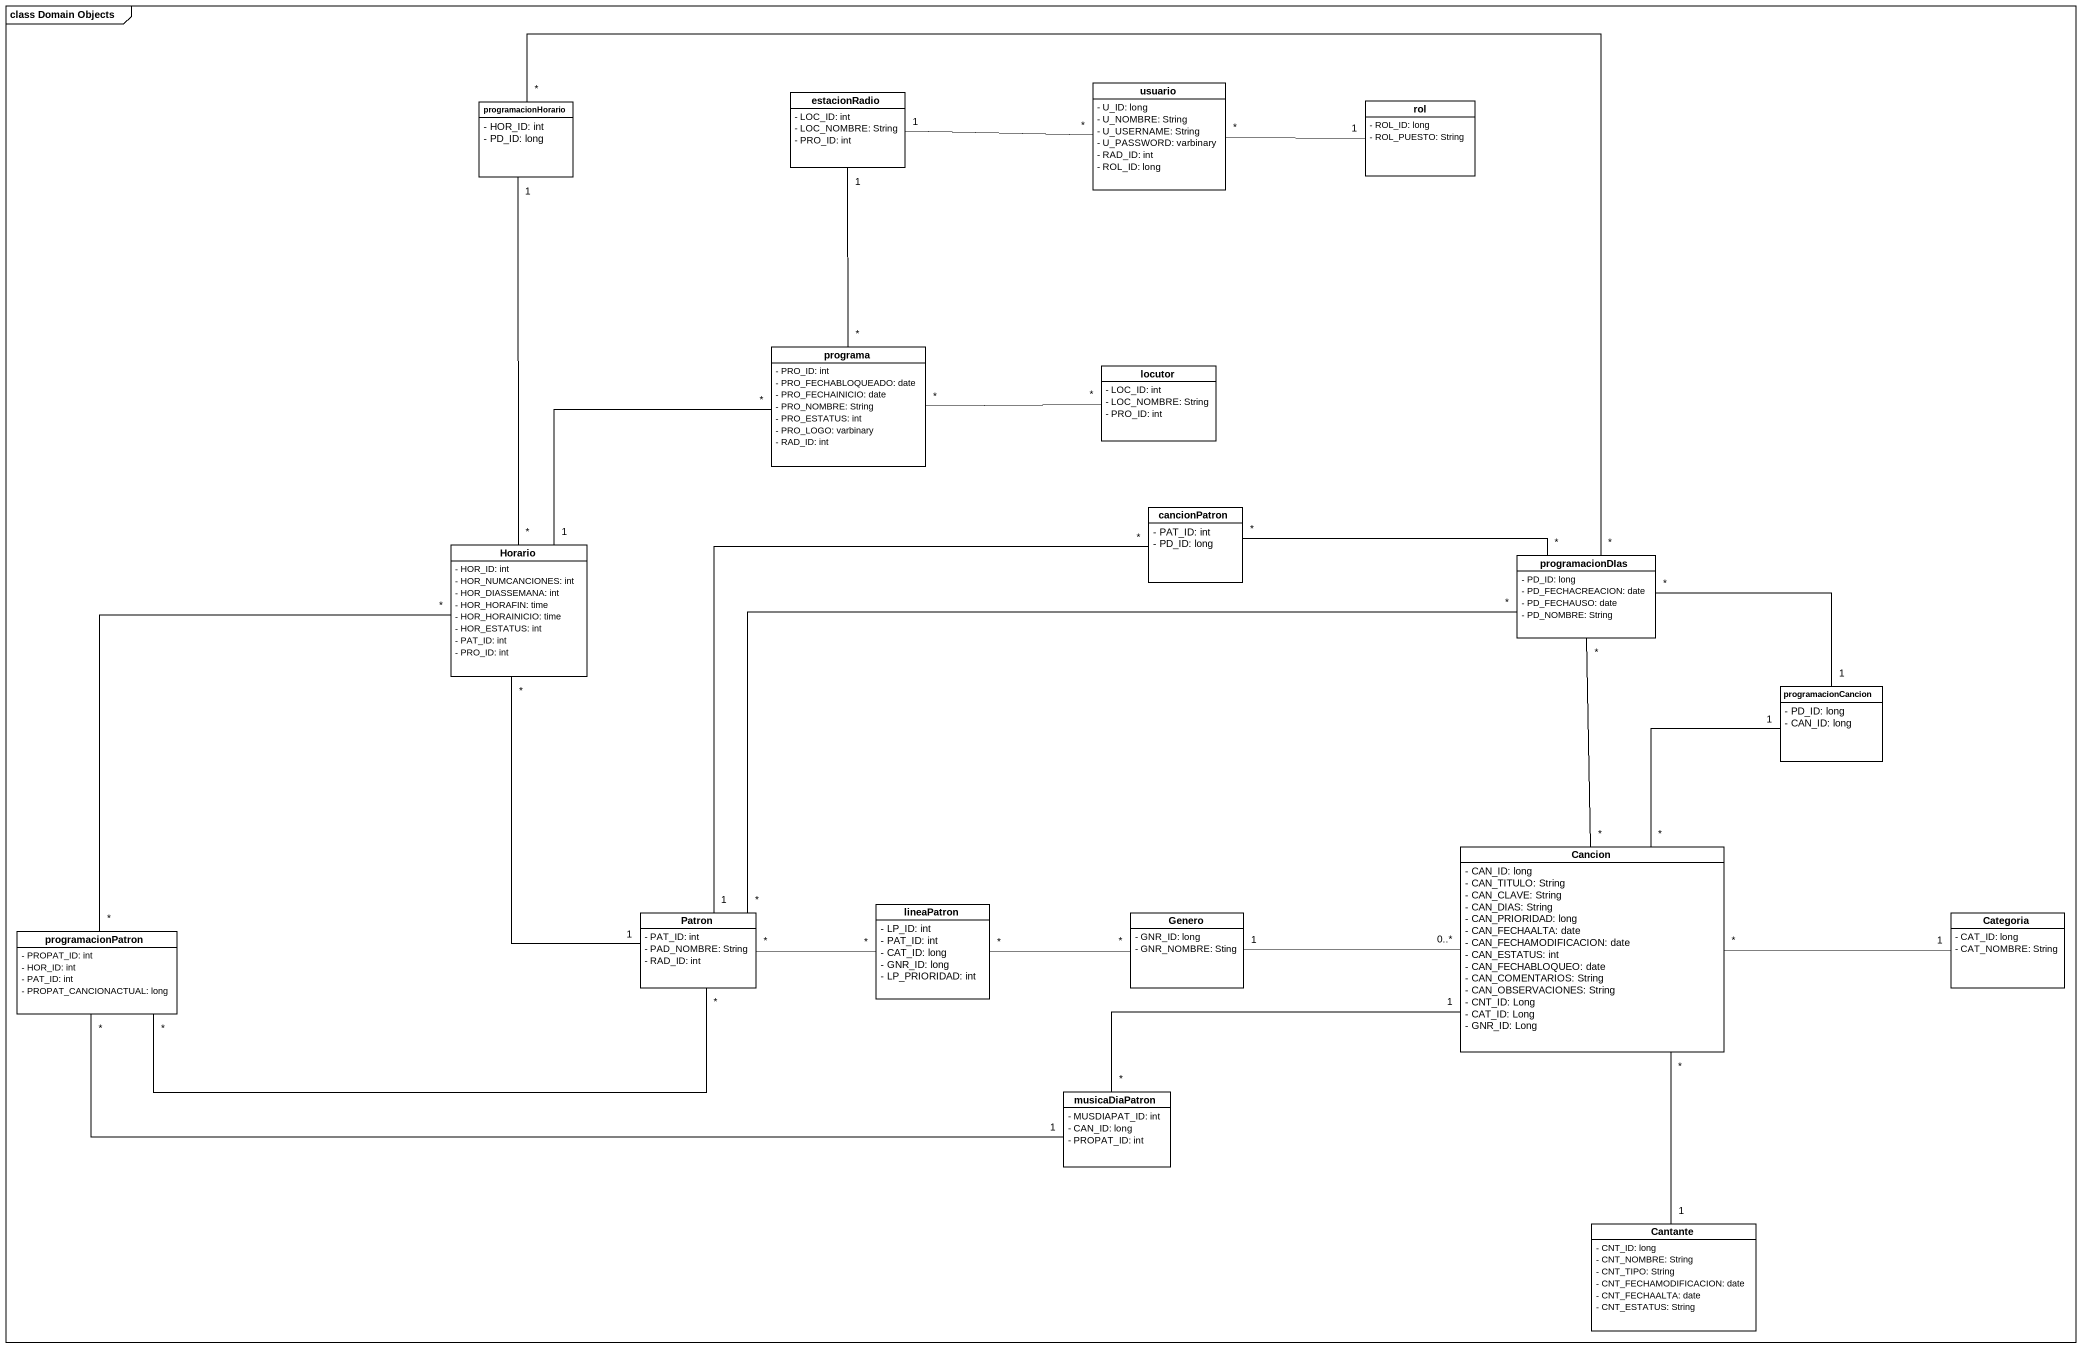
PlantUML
@startuml
mainframe class Domain Objects
hide circle
hide empty members
skinparam classAttributeIconSize 0
class estacionRadio {
  - LOC_ID: int
  - LOC_NOMBRE: String
  - PRO_ID: int
}
class usuario {
  - U_ID: long
  - U_NOMBRE: String
  - U_USERNAME: String
  - U_PASSWORD: varbinary
  - RAD_ID: int
  - ROL_ID: long
}
class programacionHorario {
  - HOR_ID: int
  - PD_ID: long
}
class rol {
  - ROL_ID: long
  - ROL_PUESTO: String
}
class programa {
  - PRO_ID: int
  - PRO_FECHABLOQUEADO: date
  - PRO_FECHAINICIO: date
  - PRO_NOMBRE: String
  - PRO_ESTATUS: int
  - PRO_LOGO: varbinary
  - RAD_ID: int
}
class locutor {
  - LOC_ID: int
  - LOC_NOMBRE: String
  - PRO_ID: int
}
class cancionPatron {
  - PAT_ID: int
  - PD_ID: long
}
class Horario {
  - HOR_ID: int
  - HOR_NUMCANCIONES: int
  - HOR_DIASSEMANA: int
  - HOR_HORAFIN: time
  - HOR_HORAINICIO: time
  - HOR_ESTATUS: int
  - PAT_ID: int
  - PRO_ID: int
}
class programacionDIas {
  - PD_ID: long
  - PD_FECHACREACION: date
  - PD_FECHAUSO: date
  - PD_NOMBRE: String
}
class programacionCancion {
  - PD_ID: long
  - CAN_ID: long
}
class Cancion {
  - CAN_ID: long
  - CAN_TITULO: String
  - CAN_CLAVE: String
  - CAN_DIAS: String
  - CAN_PRIORIDAD: long
  - CAN_FECHAALTA: date
  - CAN_FECHAMODIFICACION: date
  - CAN_ESTATUS: int
  - CAN_FECHABLOQUEO: date
  - CAN_COMENTARIOS: String
  - CAN_OBSERVACIONES: String
  - CNT_ID: Long
  - CAT_ID: Long
  - GNR_ID: Long
}
class programacionPatron {
  - PROPAT_ID: int
  - HOR_ID: int
  - PAT_ID: int
  - PROPAT_CANCIONACTUAL: long
}
class Patron {
  - PAT_ID: int
  - PAD_NOMBRE: String
  - RAD_ID: int
}
class lineaPatron {
  - LP_ID: int
  - PAT_ID: int
  - CAT_ID: long
  - GNR_ID: long
  - LP_PRIORIDAD: int
}
class Genero {
  - GNR_ID: long
  - GNR_NOMBRE: Sting
}
class Categoria {
  - CAT_ID: long
  - CAT_NOMBRE: String
}
class musicaDiaPatron {
  - MUSDIAPAT_ID: int
  - CAN_ID: long
  - PROPAT_ID: int
}
class Cantante {
  - CNT_ID: long
  - CNT_NOMBRE: String
  - CNT_TIPO: String
  - CNT_FECHAMODIFICACION: date
  - CNT_FECHAALTA: date
  - CNT_ESTATUS: String
}
usuario "*" -left- "1" estacionRadio
usuario "*" -right- "1" rol
programacionHorario "1" -- "*" Horario
programacionHorario "*" -right- "*" programacionDIas
programa "*" -up- "1" estacionRadio
programa "*" -right- "*" locutor
cancionPatron "*" -right- "*" programacionDIas
cancionPatron "*" -- "1" Patron
Horario "1" -up- "*" programa
programacionCancion "1" -left- "*" programacionDIas
programacionCancion "1" -- "*" Cancion
Cancion "*" -up- "*" programacionDIas
Cancion "*" -right- "1" Categoria
Cancion "*" -- "1" Cantante
programacionPatron "*" -up- "*" Horario
Patron "1" -up- "*" Horario
Patron "*" -right- "*" programacionDIas
Patron "*" -left- "*" programacionPatron
Patron "*" -right- "*" lineaPatron
lineaPatron "*" -right- "*" Genero
Genero "1" -right- "0..*" Cancion
musicaDiaPatron "*" -right- "1" Cancion
musicaDiaPatron "1" -left- "*" programacionPatron
@enduml
